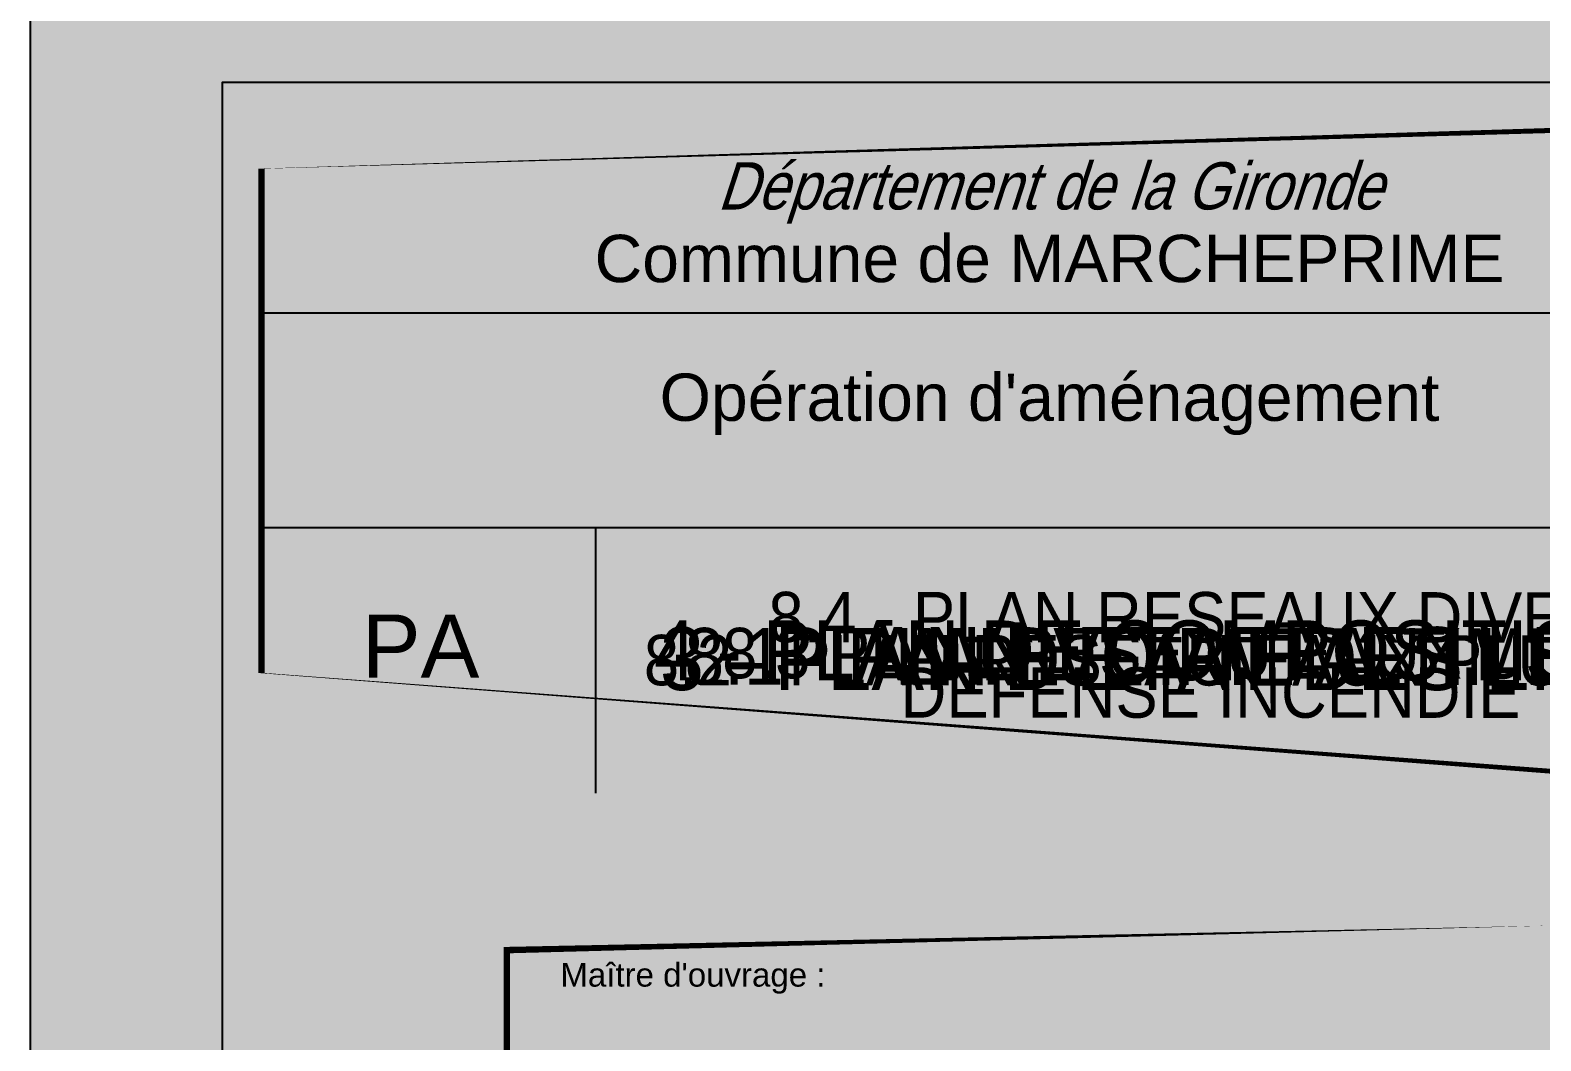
# Model space of a CAD drawing. Header units: metres. Extents: x 394605 to 1395358, y 4171135 to 6406139.
# Drawn here: x 1393567.7 to 1393759.5, y 4172673.3 to 4172801.6 of the extents above; entities that cross this region are included whole.
import ezdxf
from ezdxf.enums import TextEntityAlignment as Align

# ---------------------------------------------------------------- set-up
doc = ezdxf.new("R2010")
doc.units = ezdxf.units.M
doc.header["$LTSCALE"] = 2
for name, color, linetype in [('P-aep', 164, 'Continuous'), ('P-Alti legende', 7, 'Continuous'), ('P-COMPO LEGENDE', 7, 'Continuous'), ('P-EP', 5, 'Continuous'), ('P-EU', 16, 'Continuous'), ('T-LEGENDE', 7, 'Continuous')]:
    doc.layers.add(name, color=color, linetype=linetype)
doc.layers.add('P-Archi 2025 09 29', color=7, linetype='Continuous', transparency=0.5)
doc.styles.add('Arial', font='arial.ttf')

msp = doc.modelspace()

# ---------------------------------------------------------------- hatches: boundary and pattern name
at = {"transparency": 33554687}
h = msp.add_hatch(color=255, dxfattribs=at)
h.dxf.hatch_style = 1
h.paths.add_polyline_path([(1393802.100810431, 4172794.924092824), (1393592.100813277, 4172794.924092824), (1393592.100813278, 4172497.924096843), (1393802.100810432, 4172497.924096843)])
at = {"layer": 'P-Archi 2025 09 29', "transparency": 33554687}
h = msp.add_hatch(color=255, dxfattribs=at)
h.dxf.hatch_style = 1
h.paths.add_polyline_path([(1393821.522841112, 4172886.316731976), (1393567.729497991, 4172886.316731976), (1393567.729497991, 4172025.747274476), (1393821.522841112, 4172025.747274476)])

# ---------------------------------------------------------------- linework, layer by layer
for points in [[(1393802.100812418, 4172794.924094179), (1393592.100812423, 4172794.924094179), (1393592.100812424, 4172497.924094179), (1393802.100812419, 4172497.924094179)], [(1393802.100810431, 4172794.924092824), (1393592.100813277, 4172794.924092824), (1393592.100813278, 4172497.924096843), (1393802.100810432, 4172497.924096843)], [(1393802.100818058, 4172794.924095584), (1393592.100817069, 4172794.924095584), (1393592.100817069, 4172497.924094179), (1393802.100818058, 4172497.924094179)], [(1393802.100818058, 4172794.924095584), (1393592.100817069, 4172794.924095584), (1393592.100817069, 4172497.924094179), (1393802.100818058, 4172497.924094179)], [(1393802.100818058, 4172794.924095584), (1393592.100817069, 4172794.924095584), (1393592.100817069, 4172497.924094179), (1393802.100818058, 4172497.924094179)], [(1393802.100818058, 4172794.924095584), (1393592.100817069, 4172794.924095584), (1393592.100817069, 4172497.924094179), (1393802.100818058, 4172497.924094179)]]:
    msp.add_lwpolyline(points, close=True)
at = {"const_width": 0.8000000037887368, "flags": 128}
for points in [[(1393797.10076191, 4172704.763417671), (1393797.10076191, 4172789.924055875), (1393597.100760963, 4172789.924055879), (1393597.100760962, 4172704.763455465)], [(1393628.242030288, 4172684.834201471), (1393763.264945969, 4172684.834201473), (1393763.264945968, 4172644.834201282), (1393628.242030288, 4172644.834201282)]]:
    msp.add_lwpolyline(points, close=True, dxfattribs=at)
at = {"linetype": 'Continuous', "flags": 128}
for points in [[(1393597.100762293, 4172765.724277237), (1393797.10076324, 4172765.724277236)], [(1393596.938166677, 4172738.456195913), (1393796.938167621, 4172738.456195911)], [(1393639.498927187, 4172738.456195913), (1393639.49892082, 4172704.763447453)]]:
    msp.add_lwpolyline(points, dxfattribs=at)
at = {"layer": 'P-Archi 2025 09 29', "color": 255}
msp.add_lwpolyline([(1393821.522841112, 4172886.316731976), (1393567.729497991, 4172886.316731976), (1393567.729497991, 4172025.747274476), (1393821.522841112, 4172025.747274476)], close=True, dxfattribs=at)

# ---------------------------------------------------------------- texts
at = {"style": 'Arial', "oblique": 18, "width": 0.834950615288352}
msp.add_text('Département de la Gironde', height=6.000000028415525, dxfattribs=at).set_placement((1393697.121727399, 4172778.818496198), align=Align.CENTER)
at = {"style": 'Arial'}
msp.add_text('Commune de MARCHEPRIME', height=6.000000028415525, dxfattribs=at).set_placement((1393697.109905305, 4172769.604995144), align=Align.CENTER)
for s, height, p in [("Opération d'aménagement", 5.999997476701414, (1393697.106058247, 4172752.000311246)), ('PA', 8.000000037887368, (1393617.280619278, 4172719.416401061))]:
    msp.add_text(s, height=height, rotation=359.9999891677467, dxfattribs=at).set_placement(p, align=Align.CENTER)
msp.add_text("Maître d'ouvrage :", height=3.000000014207763, dxfattribs=at).set_placement((1393635.022660508, 4172680.199895991))
at = {"layer": 'P-aep', "color": 0, "style": 'Arial', "width": 0.9}
for s, p in [('8.4 - PLAN RESEAUX DIVERS', (1393717.537655815, 4172723.873241116)), ('DEFENSE INCENDIE', (1393717.537655815, 4172714.320910641))]:
    msp.add_text(s, height=6.40000003027762, rotation=359.9758649111351, dxfattribs=at).set_placement(p, align=Align.CENTER)
at = {"layer": 'P-Alti legende', "color": 0, "style": 'Arial', "width": 0.9}
msp.add_text('8.1 - PLAN VOIRIE ALTIMETRIE', height=7.200000034062323, rotation=359.9758649111351, dxfattribs=at).set_placement((1393717.43284462, 4172718.490688614), align=Align.CENTER)
at = {"layer": 'P-COMPO LEGENDE', "color": 0, "ltscale": 2, "style": 'Arial', "width": 0.9}
msp.add_text('4 - PLAN DE COMPOSITION', height=7.600000035954674, rotation=1.083225328337472e-05, dxfattribs=at).set_placement((1393646.895865168, 4172719.070139674))
at = {"layer": 'P-EP', "color": 0, "style": 'Arial', "width": 0.9}
msp.add_text('8.2 - PLAN RESEAU EAUX PLUVIALES', height=6.40000003027762, rotation=359.9758649111351, dxfattribs=at).set_placement((1393718.057994159, 4172718.411164785), align=Align.CENTER)
at = {"layer": 'P-EU', "color": 0, "style": 'Arial', "width": 0.9}
msp.add_text(' 8.3 PLAN RESEAU EAUX USEES', height=6.40000003027762, rotation=359.9758649111351, dxfattribs=at).set_placement((1393716.149191745, 4172719.304915671), align=Align.CENTER)
at = {"layer": 'T-LEGENDE', "color": 0, "ltscale": 2, "style": 'Arial', "width": 0.9}
msp.add_text("3 - PLAN D'ETAT DES LIEUX", height=8.000000037847025, rotation=1.083225328337472e-05, dxfattribs=at).set_placement((1393647.656539023, 4172717.828090012))

doc.saveas('drawing.dxf')
